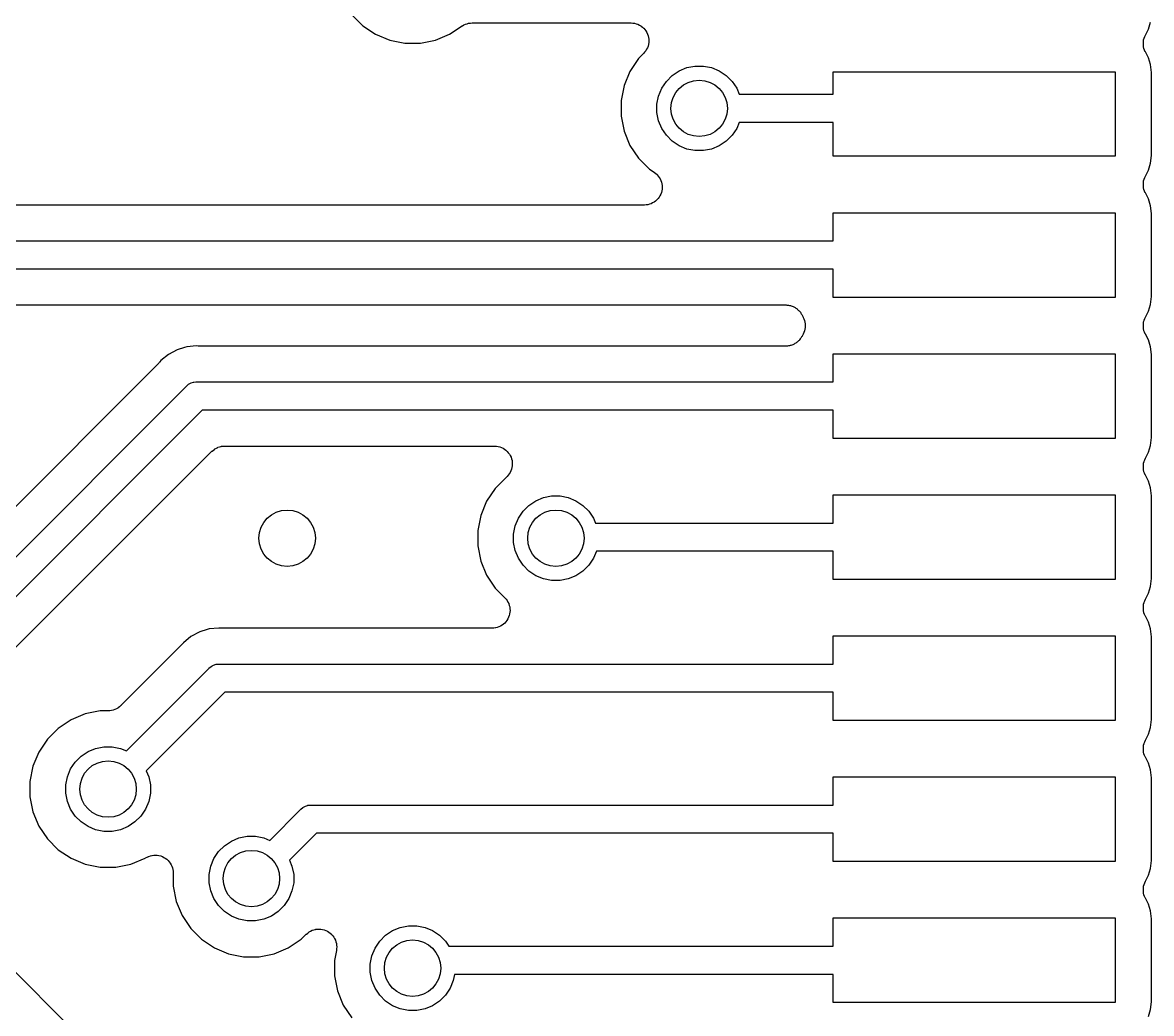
# Model space of a CAD drawing. Extents: x 49 to 143, y -158 to -38.
# Drawn here: x 105.44 to 113.44, y -99.13 to -92.1 of the extents above; entities that cross this region are included whole.
import ezdxf

# ---------------------------------------------------------------- set-up
doc = ezdxf.new("R2010")
doc.units = 0
doc.layers.add('BLACK', color=7, linetype='CONTINUOUS')

msp = doc.modelspace()

# ---------------------------------------------------------------- linework, layer by layer
at = {"layer": 'BLACK', "linetype": 'CONTINUOUS'}
for p, q in [((107.774, -92.0472), (107.851, -92.1243)), ((108.567, -92.119), (108.578, -92.1136)), ((108.578, -92.1134), (108.579, -92.113)), ((108.578, -92.1136), (108.578, -92.1134)), ((108.579, -92.113), (108.59, -92.1098)), ((108.59, -92.1098), (108.601, -92.1064)), ((108.601, -92.1064), (108.602, -92.1063)), ((108.602, -92.1063), (108.603, -92.1061)), ((108.603, -92.1061), (108.614, -92.1051)), ((108.614, -92.1051), (108.626, -92.104)), ((108.626, -92.104), (109.752, -92.104)), ((109.752, -92.104), (109.753, -92.104)), ((109.753, -92.104), (109.753, -92.104)), ((109.753, -92.104), (109.753, -92.104)), ((109.753, -92.104), (109.754, -92.104)), ((109.754, -92.104), (109.766, -92.1054)), ((109.766, -92.1054), (109.778, -92.1067)), ((109.778, -92.1067), (109.778, -92.1067)), ((109.778, -92.1067), (109.778, -92.1068)), ((109.778, -92.1068), (109.79, -92.1105)), ((109.79, -92.1105), (109.802, -92.1141)), ((109.802, -92.1141), (109.802, -92.1142)), ((109.802, -92.1142), (109.802, -92.1143)), ((109.802, -92.1143), (109.813, -92.1202)), ((113.422, -92.1477), (113.436, -92.0998)), ((107.851, -92.1243), (107.942, -92.185)), ((107.942, -92.185), (108.042, -92.2267)), ((108.366, -92.2267), (108.466, -92.185)), ((108.466, -92.185), (108.556, -92.1254)), ((108.556, -92.1252), (108.557, -92.1244)), ((108.556, -92.1254), (108.556, -92.1252)), ((108.556, -92.1252), (108.556, -92.1252)), ((108.556, -92.1252), (108.556, -92.1252)), ((108.557, -92.1244), (108.567, -92.119)), ((109.813, -92.1202), (109.823, -92.126)), ((109.823, -92.126), (109.823, -92.1261)), ((109.823, -92.1261), (109.824, -92.1262)), ((109.824, -92.1262), (109.833, -92.1342)), ((109.833, -92.1342), (109.842, -92.1418)), ((109.842, -92.1418), (109.842, -92.142)), ((109.842, -92.142), (109.843, -92.1421)), ((109.843, -92.1421), (109.85, -92.1516)), ((109.85, -92.1516), (109.858, -92.1611)), ((109.858, -92.1611), (109.858, -92.1613)), ((109.858, -92.1613), (109.858, -92.1615)), ((109.858, -92.1615), (109.864, -92.1722)), ((109.864, -92.1722), (109.87, -92.183)), ((109.87, -92.183), (109.87, -92.1832)), ((109.87, -92.1832), (109.87, -92.1834)), ((109.87, -92.1834), (109.873, -92.195)), ((113.395, -92.201), (113.399, -92.1901)), ((113.399, -92.1901), (113.422, -92.1477)), ((108.042, -92.2267), (108.149, -92.248)), ((108.149, -92.248), (108.259, -92.248)), ((108.259, -92.248), (108.366, -92.2267)), ((109.873, -92.2684), (109.869, -92.2798)), ((109.873, -92.195), (109.877, -92.2068)), ((109.876, -92.2565), (109.873, -92.2684)), ((109.878, -92.244), (109.876, -92.2561)), ((109.876, -92.2561), (109.876, -92.2563)), ((109.876, -92.2563), (109.876, -92.2565)), ((109.877, -92.2068), (109.877, -92.207)), ((109.877, -92.207), (109.877, -92.2072)), ((109.877, -92.2072), (109.878, -92.2194)), ((109.878, -92.2194), (109.879, -92.2314)), ((109.879, -92.2319), (109.878, -92.244)), ((109.879, -92.2314), (109.879, -92.2317)), ((109.879, -92.2317), (109.879, -92.2319)), ((113.385, -92.2361), (113.387, -92.2246)), ((113.385, -92.2367), (113.385, -92.2361)), ((113.385, -92.2373), (113.385, -92.2367)), ((113.385, -92.2491), (113.385, -92.2373)), ((113.385, -92.2609), (113.385, -92.2491)), ((113.385, -92.2615), (113.385, -92.2609)), ((113.385, -92.2621), (113.385, -92.2615)), ((113.387, -92.2737), (113.385, -92.2621)), ((113.387, -92.2246), (113.39, -92.213)), ((113.389, -92.2853), (113.387, -92.2737)), ((113.39, -92.2119), (113.395, -92.201)), ((113.39, -92.2125), (113.39, -92.2119)), ((113.39, -92.213), (113.39, -92.2125)), ((109.842, -92.3208), (109.806, -92.3568)), ((109.849, -92.3114), (109.842, -92.3208)), ((109.857, -92.302), (109.849, -92.3114)), ((109.863, -92.2911), (109.857, -92.3016)), ((109.857, -92.3016), (109.857, -92.3018)), ((109.857, -92.3018), (109.857, -92.302)), ((109.869, -92.2802), (109.863, -92.2911)), ((109.869, -92.2798), (109.869, -92.28)), ((109.869, -92.28), (109.869, -92.2802)), ((113.389, -92.2858), (113.389, -92.2853)), ((113.389, -92.2864), (113.389, -92.2858)), ((113.394, -92.2974), (113.389, -92.2864)), ((113.398, -92.3083), (113.394, -92.2974)), ((113.399, -92.3093), (113.398, -92.3083)), ((113.399, -92.3094), (113.399, -92.3093)), ((113.399, -92.3099), (113.399, -92.3094)), ((113.399, -92.3094), (113.399, -92.3094)), ((113.422, -92.3523), (113.399, -92.3099)), ((113.436, -92.4002), (113.422, -92.3523)), ((109.806, -92.3568), (109.745, -92.4476)), ((110.094, -92.4441), (110.148, -92.4215)), ((110.148, -92.4215), (110.206, -92.41)), ((110.206, -92.41), (110.266, -92.41)), ((110.266, -92.41), (110.324, -92.4215)), ((110.324, -92.4215), (110.378, -92.4441)), ((113.442, -92.4562), (113.436, -92.4002)), ((109.745, -92.4476), (109.703, -92.5484)), ((110.003, -92.5188), (110.045, -92.477)), ((110.045, -92.477), (110.094, -92.4441)), ((110.378, -92.4441), (110.427, -92.477)), ((110.427, -92.477), (110.469, -92.5188)), ((111.186, -92.61), (111.186, -92.45)), ((111.186, -92.45), (113.186, -92.45)), ((113.186, -92.45), (113.186, -93.05)), ((113.442, -93.0438), (113.442, -92.4562)), ((109.703, -92.5484), (109.682, -92.6554)), ((109.948, -92.6225), (109.97, -92.5679)), ((109.97, -92.5679), (110.003, -92.5188)), ((110.469, -92.5188), (110.502, -92.5679)), ((110.502, -92.5679), (110.519, -92.61)), ((109.682, -92.6554), (109.682, -92.7646)), ((109.936, -92.6805), (109.948, -92.6225)), ((110.519, -92.61), (111.186, -92.61)), ((109.936, -92.7395), (109.936, -92.6805)), ((109.948, -92.7975), (109.936, -92.7395)), ((109.682, -92.7646), (109.703, -92.8716)), ((109.97, -92.8521), (109.948, -92.7975)), ((110.519, -92.81), (110.502, -92.8521)), ((111.186, -92.81), (110.519, -92.81)), ((111.186, -93.05), (111.186, -92.81)), ((109.703, -92.8716), (109.745, -92.9724)), ((110.003, -92.9012), (109.97, -92.8521)), ((110.045, -92.943), (110.003, -92.9012)), ((110.469, -92.9012), (110.427, -92.943)), ((110.502, -92.8521), (110.469, -92.9012)), ((109.745, -92.9724), (109.806, -93.0632)), ((110.094, -92.9759), (110.045, -92.943)), ((110.148, -92.9985), (110.094, -92.9759)), ((110.378, -92.9759), (110.324, -92.9985)), ((110.427, -92.943), (110.378, -92.9759)), ((109.806, -93.0632), (109.883, -93.1403)), ((110.206, -93.01), (110.148, -92.9985)), ((110.266, -93.01), (110.206, -93.01)), ((110.324, -92.9985), (110.266, -93.01)), ((113.186, -93.05), (111.186, -93.05)), ((113.436, -93.0998), (113.442, -93.0438)), ((109.883, -93.1403), (109.917, -93.1634)), ((113.399, -93.1901), (113.422, -93.1477)), ((113.422, -93.1477), (113.436, -93.0998)), ((109.917, -93.1634), (109.919, -93.1642)), ((109.919, -93.1642), (109.919, -93.1642)), ((109.919, -93.1642), (109.919, -93.1642)), ((109.919, -93.1642), (109.919, -93.1644)), ((109.919, -93.1644), (109.928, -93.1724)), ((109.928, -93.1724), (109.938, -93.1801)), ((109.938, -93.1801), (109.938, -93.1803)), ((109.938, -93.1803), (109.938, -93.1804)), ((109.938, -93.1804), (109.945, -93.1898)), ((109.945, -93.1898), (109.953, -93.1995)), ((109.953, -93.1995), (109.953, -93.1996)), ((109.953, -93.1996), (109.953, -93.1997)), ((109.953, -93.1997), (109.959, -93.2104)), ((109.959, -93.2104), (109.965, -93.2214)), ((109.965, -93.2214), (109.965, -93.2216)), ((109.965, -93.2216), (109.965, -93.2217)), ((109.965, -93.2217), (109.968, -93.2335)), ((109.968, -93.2335), (109.972, -93.2452)), ((113.385, -93.2361), (113.387, -93.2246)), ((113.387, -93.2246), (113.39, -93.213)), ((113.39, -93.2119), (113.395, -93.201)), ((113.39, -93.2125), (113.39, -93.2119)), ((113.39, -93.213), (113.39, -93.2125)), ((113.395, -93.201), (113.399, -93.1901)), ((109.968, -93.3062), (109.964, -93.3182)), ((109.971, -93.2949), (109.968, -93.3062)), ((109.973, -93.2821), (109.971, -93.2945)), ((109.971, -93.2945), (109.971, -93.2947)), ((109.971, -93.2947), (109.971, -93.2949)), ((109.972, -93.2452), (109.972, -93.2454)), ((109.972, -93.2454), (109.972, -93.2455)), ((109.972, -93.2455), (109.973, -93.2577)), ((109.973, -93.2577), (109.974, -93.2699)), ((109.974, -93.2702), (109.973, -93.2821)), ((109.974, -93.2699), (109.974, -93.2701)), ((109.974, -93.2701), (109.974, -93.2702)), ((113.385, -93.2367), (113.385, -93.2361)), ((113.385, -93.2373), (113.385, -93.2367)), ((113.385, -93.2491), (113.385, -93.2373)), ((113.385, -93.2609), (113.385, -93.2491)), ((113.385, -93.2615), (113.385, -93.2609)), ((113.385, -93.2621), (113.385, -93.2615)), ((113.387, -93.2737), (113.385, -93.2621)), ((113.389, -93.2853), (113.387, -93.2737)), ((113.389, -93.2858), (113.389, -93.2853)), ((113.389, -93.2864), (113.389, -93.2858)), ((113.394, -93.2974), (113.389, -93.2864)), ((113.398, -93.3083), (113.394, -93.2974)), ((113.399, -93.3093), (113.398, -93.3083)), ((113.399, -93.3094), (113.399, -93.3093)), ((113.399, -93.3099), (113.399, -93.3094)), ((113.399, -93.3094), (113.399, -93.3094)), ((113.422, -93.3523), (113.399, -93.3099)), ((109.859, -93.3948), (109.847, -93.396)), ((109.871, -93.3936), (109.859, -93.3948)), ((109.872, -93.3936), (109.871, -93.3936)), ((109.871, -93.3936), (109.871, -93.3936)), ((109.883, -93.39), (109.872, -93.3936)), ((109.895, -93.3865), (109.883, -93.39)), ((109.906, -93.3806), (109.895, -93.3864)), ((109.895, -93.3864), (109.895, -93.3865)), ((109.895, -93.3865), (109.895, -93.3865)), ((109.917, -93.375), (109.906, -93.3806)), ((109.927, -93.3669), (109.917, -93.3748)), ((109.917, -93.3748), (109.917, -93.3749)), ((109.917, -93.3749), (109.917, -93.375)), ((109.936, -93.3593), (109.927, -93.3669)), ((109.944, -93.3496), (109.936, -93.3591)), ((109.936, -93.3591), (109.936, -93.3592)), ((109.936, -93.3592), (109.936, -93.3593)), ((109.952, -93.3403), (109.944, -93.3496)), ((109.958, -93.3291), (109.952, -93.34)), ((109.952, -93.34), (109.952, -93.3401)), ((109.952, -93.3401), (109.952, -93.3403)), ((109.964, -93.3185), (109.958, -93.3291)), ((109.964, -93.3182), (109.964, -93.3184)), ((109.964, -93.3184), (109.964, -93.3185)), ((113.436, -93.4002), (113.422, -93.3523)), ((109.847, -93.396), (104.9, -93.396)), ((111.186, -93.65), (111.186, -93.45)), ((111.186, -93.45), (113.186, -93.45)), ((113.186, -93.45), (113.186, -94.05)), ((113.442, -93.4562), (113.436, -93.4002)), ((113.442, -94.0438), (113.442, -93.4562)), ((104.685, -93.65), (111.186, -93.65)), ((111.186, -93.85), (104.667, -93.85)), ((111.186, -94.05), (111.186, -93.85)), ((104.852, -94.104), (110.851, -94.104)), ((110.851, -94.104), (110.853, -94.104)), ((110.853, -94.104), (110.858, -94.1046)), ((110.858, -94.1046), (110.864, -94.1047)), ((110.864, -94.1047), (110.87, -94.106)), ((110.87, -94.106), (110.877, -94.1068)), ((110.877, -94.1068), (110.883, -94.1085)), ((110.883, -94.1085), (110.888, -94.1096)), ((110.888, -94.1096), (110.894, -94.1122)), ((110.894, -94.1122), (110.901, -94.1143)), ((110.901, -94.1143), (110.906, -94.117)), ((113.186, -94.05), (111.186, -94.05)), ((113.422, -94.1477), (113.436, -94.0998)), ((113.436, -94.0998), (113.442, -94.0438)), ((110.906, -94.117), (110.911, -94.1192)), ((110.911, -94.1192), (110.917, -94.1229)), ((110.917, -94.1229), (110.922, -94.1262)), ((110.922, -94.1262), (110.927, -94.1298)), ((110.927, -94.1298), (110.931, -94.133)), ((110.931, -94.133), (110.936, -94.1378)), ((110.936, -94.1378), (110.941, -94.1421)), ((110.941, -94.1421), (110.945, -94.1465)), ((110.945, -94.1465), (110.949, -94.1505)), ((110.949, -94.1505), (110.953, -94.1562)), ((110.953, -94.1562), (110.957, -94.1615)), ((110.957, -94.1615), (110.96, -94.1665)), ((110.96, -94.1665), (110.963, -94.1711)), ((110.963, -94.1711), (110.973, -94.1901)), ((110.973, -94.1901), (110.973, -94.1906)), ((110.973, -94.1906), (110.973, -94.1906)), ((110.973, -94.1906), (110.973, -94.1906)), ((110.973, -94.1906), (110.974, -94.1917)), ((110.974, -94.1917), (110.978, -94.2026)), ((113.395, -94.201), (113.399, -94.1901)), ((113.399, -94.1901), (113.422, -94.1477)), ((110.978, -94.2026), (110.983, -94.2136)), ((110.983, -94.2136), (110.983, -94.2142)), ((110.983, -94.2142), (110.983, -94.2147)), ((110.983, -94.2147), (110.985, -94.2263)), ((110.985, -94.2263), (110.987, -94.2379)), ((110.987, -94.2639), (110.985, -94.2754)), ((110.987, -94.2379), (110.987, -94.2385)), ((110.987, -94.2385), (110.987, -94.2391)), ((110.987, -94.2391), (110.987, -94.2509)), ((110.987, -94.2509), (110.987, -94.2627)), ((110.987, -94.2627), (110.987, -94.2633)), ((110.987, -94.2633), (110.987, -94.2639)), ((113.385, -94.2361), (113.387, -94.2246)), ((113.385, -94.2367), (113.385, -94.2361)), ((113.385, -94.2373), (113.385, -94.2367)), ((113.385, -94.2491), (113.385, -94.2373)), ((113.385, -94.2609), (113.385, -94.2491)), ((113.385, -94.2615), (113.385, -94.2609)), ((113.385, -94.2621), (113.385, -94.2615)), ((113.387, -94.2737), (113.385, -94.2621)), ((113.387, -94.2246), (113.39, -94.213)), ((113.389, -94.2853), (113.387, -94.2737)), ((113.39, -94.2119), (113.395, -94.201)), ((113.39, -94.2125), (113.39, -94.2119)), ((113.39, -94.213), (113.39, -94.2125)), ((110.944, -94.3548), (110.94, -94.3591)), ((110.948, -94.3508), (110.944, -94.3548)), ((110.952, -94.3452), (110.948, -94.3508)), ((110.956, -94.34), (110.952, -94.3452)), ((110.959, -94.3351), (110.956, -94.34)), ((110.962, -94.3304), (110.959, -94.3351)), ((110.963, -94.3289), (110.962, -94.3304)), ((110.973, -94.3099), (110.963, -94.3289)), ((110.977, -94.299), (110.973, -94.3099)), ((110.982, -94.2881), (110.977, -94.299)), ((110.985, -94.2754), (110.982, -94.287)), ((110.982, -94.287), (110.982, -94.2875)), ((110.982, -94.2875), (110.982, -94.2881)), ((113.389, -94.2858), (113.389, -94.2853)), ((113.389, -94.2864), (113.389, -94.2858)), ((113.394, -94.2974), (113.389, -94.2864)), ((113.398, -94.3083), (113.394, -94.2974)), ((113.399, -94.3093), (113.398, -94.3083)), ((113.399, -94.3094), (113.399, -94.3093)), ((113.399, -94.3099), (113.399, -94.3094)), ((113.399, -94.3094), (113.399, -94.3094)), ((113.422, -94.3523), (113.399, -94.3099)), ((113.436, -94.4002), (113.422, -94.3523)), ((106.536, -94.4214), (106.474, -94.4542)), ((106.587, -94.4058), (106.536, -94.4214)), ((106.603, -94.4011), (106.587, -94.4058)), ((106.587, -94.4058), (106.587, -94.4058)), ((106.672, -94.3943), (106.603, -94.4011)), ((106.683, -94.3954), (106.672, -94.3943)), ((106.689, -94.3954), (106.683, -94.3954)), ((106.694, -94.396), (106.689, -94.3954)), ((106.696, -94.396), (106.694, -94.396)), ((110.851, -94.396), (106.696, -94.396)), ((110.856, -94.3954), (110.851, -94.396)), ((110.862, -94.3955), (110.856, -94.3954)), ((110.869, -94.3942), (110.862, -94.3955)), ((110.875, -94.3936), (110.869, -94.3942)), ((110.881, -94.392), (110.875, -94.3936)), ((110.886, -94.3909), (110.881, -94.392)), ((110.893, -94.3884), (110.886, -94.3909)), ((110.899, -94.3864), (110.893, -94.3884)), ((110.904, -94.3838), (110.899, -94.3864)), ((110.909, -94.3817), (110.904, -94.3838)), ((110.915, -94.378), (110.909, -94.3817)), ((110.921, -94.3748), (110.915, -94.378)), ((110.925, -94.3712), (110.921, -94.3748)), ((110.93, -94.3681), (110.925, -94.3712)), ((110.935, -94.3634), (110.93, -94.3681)), ((110.94, -94.3591), (110.935, -94.3634)), ((113.442, -94.4562), (113.436, -94.4002)), ((106.408, -94.5123), (106.405, -94.5164)), ((106.412, -94.5085), (106.408, -94.5123)), ((106.413, -94.5072), (106.412, -94.5085)), ((106.42, -94.4985), (106.413, -94.5072)), ((106.474, -94.4542), (106.42, -94.4985)), ((111.186, -94.65), (111.186, -94.45)), ((111.186, -94.45), (113.186, -94.45)), ((113.186, -94.45), (113.186, -95.05)), ((113.442, -95.0438), (113.442, -94.4562)), ((106.405, -94.5164), (104.866, -96.0558)), ((106.601, -94.6789), (106.616, -94.6665)), ((106.616, -94.6665), (106.634, -94.6572)), ((106.634, -94.6572), (106.65, -94.6522)), ((106.65, -94.6522), (106.652, -94.6514)), ((106.652, -94.6514), (106.654, -94.6512)), ((106.654, -94.6512), (106.667, -94.65)), ((106.667, -94.65), (106.672, -94.6495)), ((106.667, -94.65), (106.667, -94.65)), ((106.672, -94.6495), (106.677, -94.65)), ((106.677, -94.65), (111.186, -94.65)), ((104.905, -96.376), (106.598, -94.6828)), ((106.598, -94.6828), (106.601, -94.6789)), ((105.998, -99.4437), (101.379, -94.8244)), ((106.713, -94.85), (105.046, -96.5174)), ((111.186, -94.85), (106.713, -94.85)), ((111.186, -95.05), (111.186, -94.85)), ((113.186, -95.05), (111.186, -95.05)), ((113.436, -95.0998), (113.442, -95.0438)), ((105.366, -96.5564), (106.781, -95.1412)), ((106.781, -95.1412), (106.782, -95.1409)), ((106.782, -95.1409), (106.783, -95.14)), ((106.782, -95.1409), (106.782, -95.1409)), ((106.782, -95.1409), (106.782, -95.1409)), ((106.783, -95.14), (106.792, -95.1326)), ((106.792, -95.1326), (106.801, -95.1252)), ((106.801, -95.1252), (106.802, -95.1249)), ((106.802, -95.1245), (106.813, -95.1191)), ((106.802, -95.1249), (106.802, -95.1245)), ((106.813, -95.1191), (106.823, -95.1136)), ((106.823, -95.1134), (106.824, -95.1131)), ((106.823, -95.1136), (106.823, -95.1134)), ((106.824, -95.1131), (106.835, -95.1098)), ((106.835, -95.1098), (106.847, -95.1064)), ((106.847, -95.1064), (106.848, -95.1062)), ((106.847, -95.1064), (106.847, -95.1064)), ((106.848, -95.1062), (106.86, -95.1051)), ((106.86, -95.1051), (106.871, -95.104)), ((106.871, -95.104), (108.784, -95.104)), ((108.784, -95.104), (108.785, -95.104)), ((108.785, -95.104), (108.785, -95.104)), ((108.785, -95.104), (108.785, -95.104)), ((108.785, -95.104), (108.786, -95.104)), ((108.786, -95.104), (108.798, -95.1054)), ((108.798, -95.1054), (108.81, -95.1067)), ((108.81, -95.1067), (108.81, -95.1067)), ((108.81, -95.1067), (108.81, -95.1068)), ((108.81, -95.1068), (108.822, -95.1105)), ((108.822, -95.1105), (108.834, -95.1141)), ((108.834, -95.1141), (108.834, -95.1142)), ((108.834, -95.1142), (108.834, -95.1143)), ((108.834, -95.1143), (108.845, -95.1202)), ((108.845, -95.1202), (108.855, -95.126)), ((108.855, -95.126), (108.855, -95.1261)), ((108.855, -95.1261), (108.856, -95.1262)), ((108.856, -95.1262), (108.865, -95.1342)), ((108.865, -95.1342), (108.874, -95.1418)), ((108.874, -95.1418), (108.874, -95.142)), ((108.874, -95.142), (108.875, -95.1421)), ((108.875, -95.1421), (108.882, -95.1518)), ((108.882, -95.1518), (108.89, -95.1611)), ((113.399, -95.1901), (113.422, -95.1477)), ((113.422, -95.1477), (113.436, -95.0998)), ((108.89, -95.1611), (108.89, -95.1613)), ((108.89, -95.1613), (108.89, -95.1615)), ((108.89, -95.1615), (108.896, -95.1724)), ((108.896, -95.1724), (108.902, -95.183)), ((108.902, -95.183), (108.902, -95.1832)), ((108.902, -95.1832), (108.902, -95.1834)), ((108.902, -95.1834), (108.905, -95.1951)), ((108.905, -95.1951), (108.909, -95.2068)), ((108.909, -95.2068), (108.909, -95.207)), ((108.909, -95.207), (108.909, -95.2072)), ((108.909, -95.2072), (108.91, -95.2193)), ((108.91, -95.2193), (108.911, -95.2314)), ((108.911, -95.2319), (108.91, -95.2439)), ((108.911, -95.2314), (108.911, -95.2317)), ((108.911, -95.2317), (108.911, -95.2319)), ((113.385, -95.2361), (113.387, -95.2246)), ((113.387, -95.2246), (113.39, -95.213)), ((113.39, -95.2119), (113.395, -95.201)), ((113.39, -95.2125), (113.39, -95.2119)), ((113.39, -95.213), (113.39, -95.2125)), ((113.395, -95.201), (113.399, -95.1901)), ((108.881, -95.3114), (108.874, -95.3208)), ((108.889, -95.302), (108.881, -95.3114)), ((108.895, -95.291), (108.889, -95.3016)), ((108.889, -95.3016), (108.889, -95.3018)), ((108.889, -95.3018), (108.889, -95.302)), ((108.901, -95.2802), (108.895, -95.291)), ((108.905, -95.2683), (108.901, -95.2798)), ((108.901, -95.2798), (108.901, -95.28)), ((108.901, -95.28), (108.901, -95.2802)), ((108.908, -95.2565), (108.905, -95.2683)), ((108.91, -95.2439), (108.908, -95.2561)), ((108.908, -95.2561), (108.908, -95.2563)), ((108.908, -95.2563), (108.908, -95.2565)), ((113.385, -95.2367), (113.385, -95.2361)), ((113.385, -95.2373), (113.385, -95.2367)), ((113.385, -95.2491), (113.385, -95.2373)), ((113.385, -95.2609), (113.385, -95.2491)), ((113.385, -95.2615), (113.385, -95.2609)), ((113.385, -95.2621), (113.385, -95.2615)), ((113.387, -95.2737), (113.385, -95.2621)), ((113.389, -95.2853), (113.387, -95.2737)), ((113.389, -95.2858), (113.389, -95.2853)), ((113.389, -95.2864), (113.389, -95.2858)), ((113.394, -95.2974), (113.389, -95.2864)), ((113.398, -95.3083), (113.394, -95.2974)), ((113.399, -95.3093), (113.398, -95.3083)), ((113.399, -95.3094), (113.399, -95.3093)), ((113.399, -95.3099), (113.399, -95.3094)), ((113.399, -95.3094), (113.399, -95.3094)), ((113.422, -95.3523), (113.399, -95.3099)), ((108.874, -95.3208), (108.79, -95.4048)), ((113.436, -95.4002), (113.422, -95.3523)), ((108.79, -95.4048), (108.729, -95.4956)), ((109.078, -95.4921), (109.132, -95.4695)), ((109.132, -95.4695), (109.19, -95.458)), ((109.19, -95.458), (109.25, -95.458)), ((109.25, -95.458), (109.308, -95.4695)), ((109.308, -95.4695), (109.362, -95.4921)), ((111.186, -95.65), (111.186, -95.45)), ((111.186, -95.45), (113.186, -95.45)), ((113.186, -95.45), (113.186, -96.05)), ((113.442, -95.4562), (113.436, -95.4002)), ((113.442, -96.0438), (113.442, -95.4562)), ((108.729, -95.4956), (108.687, -95.5964)), ((108.987, -95.5668), (109.029, -95.525)), ((109.029, -95.525), (109.078, -95.4921)), ((109.362, -95.4921), (109.411, -95.525)), ((109.411, -95.525), (109.453, -95.5668)), ((108.687, -95.5964), (108.666, -95.7034)), ((108.932, -95.6705), (108.954, -95.6159)), ((108.954, -95.6159), (108.987, -95.5668)), ((109.453, -95.5668), (109.486, -95.6159)), ((109.486, -95.6159), (109.5, -95.65)), ((108.666, -95.7034), (108.666, -95.8126)), ((108.92, -95.7285), (108.932, -95.6705)), ((109.5, -95.65), (111.186, -95.65)), ((108.92, -95.7875), (108.92, -95.7285)), ((108.932, -95.8455), (108.92, -95.7875)), ((108.666, -95.8126), (108.687, -95.9196)), ((108.954, -95.9001), (108.932, -95.8455)), ((109.507, -95.85), (109.486, -95.9001)), ((111.186, -95.85), (109.507, -95.85)), ((111.186, -96.05), (111.186, -95.85)), ((108.687, -95.9196), (108.729, -96.0204)), ((108.987, -95.9492), (108.954, -95.9001)), ((109.029, -95.991), (108.987, -95.9492)), ((109.453, -95.9492), (109.411, -95.991)), ((109.486, -95.9001), (109.453, -95.9492)), ((108.729, -96.0204), (108.79, -96.1112)), ((109.078, -96.0239), (109.029, -95.991)), ((109.132, -96.0465), (109.078, -96.0239)), ((109.362, -96.0239), (109.308, -96.0465)), ((109.411, -95.991), (109.362, -96.0239)), ((108.79, -96.1112), (108.858, -96.1792)), ((109.19, -96.058), (109.132, -96.0465)), ((109.25, -96.058), (109.19, -96.058)), ((109.308, -96.0465), (109.25, -96.058)), ((113.186, -96.05), (111.186, -96.05)), ((113.422, -96.1477), (113.436, -96.0998)), ((113.436, -96.0998), (113.442, -96.0438)), ((108.858, -96.1792), (108.859, -96.1801)), ((108.859, -96.1801), (108.859, -96.1801)), ((108.859, -96.1801), (108.859, -96.1802)), ((108.859, -96.1802), (108.859, -96.1805)), ((108.859, -96.1805), (108.867, -96.1899)), ((108.867, -96.1899), (108.874, -96.1995)), ((113.395, -96.201), (113.399, -96.1901)), ((113.399, -96.1901), (113.422, -96.1477)), ((108.874, -96.1995), (108.874, -96.1997)), ((108.874, -96.1997), (108.874, -96.1998)), ((108.874, -96.1998), (108.88, -96.2106)), ((108.88, -96.2106), (108.886, -96.2214)), ((108.886, -96.2214), (108.886, -96.2216)), ((108.886, -96.2216), (108.886, -96.2218)), ((108.886, -96.2218), (108.889, -96.2337)), ((108.889, -96.2337), (108.893, -96.2452)), ((108.893, -96.2452), (108.893, -96.2454)), ((108.893, -96.2454), (108.893, -96.2456)), ((108.893, -96.2456), (108.894, -96.2578)), ((108.894, -96.2578), (108.895, -96.2699)), ((108.895, -96.2703), (108.894, -96.2823)), ((108.895, -96.2699), (108.895, -96.2701)), ((108.895, -96.2701), (108.895, -96.2703)), ((113.385, -96.2361), (113.387, -96.2246)), ((113.385, -96.2367), (113.385, -96.2361)), ((113.385, -96.2373), (113.385, -96.2367)), ((113.385, -96.2491), (113.385, -96.2373)), ((113.385, -96.2609), (113.385, -96.2491)), ((113.385, -96.2615), (113.385, -96.2609)), ((113.385, -96.2621), (113.385, -96.2615)), ((113.387, -96.2737), (113.385, -96.2621)), ((113.387, -96.2246), (113.39, -96.213)), ((113.389, -96.2853), (113.387, -96.2737)), ((113.39, -96.2119), (113.395, -96.201)), ((113.39, -96.2125), (113.39, -96.2119)), ((113.39, -96.213), (113.39, -96.2125)), ((108.865, -96.3498), (108.857, -96.3591)), ((108.873, -96.3404), (108.865, -96.3498)), ((108.879, -96.3293), (108.873, -96.34)), ((108.873, -96.34), (108.873, -96.3402)), ((108.873, -96.3402), (108.873, -96.3404)), ((108.885, -96.3186), (108.879, -96.3293)), ((108.889, -96.3065), (108.885, -96.3182)), ((108.885, -96.3182), (108.885, -96.3184)), ((108.885, -96.3184), (108.885, -96.3186)), ((108.892, -96.295), (108.889, -96.3065)), ((108.894, -96.2823), (108.892, -96.2945)), ((108.892, -96.2945), (108.892, -96.2947)), ((108.892, -96.2947), (108.892, -96.295)), ((113.389, -96.2858), (113.389, -96.2853)), ((113.389, -96.2864), (113.389, -96.2858)), ((113.394, -96.2974), (113.389, -96.2864)), ((113.398, -96.3083), (113.394, -96.2974)), ((113.399, -96.3093), (113.398, -96.3083)), ((113.399, -96.3094), (113.399, -96.3093)), ((113.399, -96.3099), (113.399, -96.3094)), ((113.399, -96.3094), (113.399, -96.3094)), ((113.422, -96.3523), (113.399, -96.3099)), ((113.436, -96.4002), (113.422, -96.3523)), ((106.695, -96.4214), (106.633, -96.4542)), ((106.747, -96.4056), (106.695, -96.4214)), ((106.762, -96.4011), (106.747, -96.4056)), ((106.831, -96.3943), (106.762, -96.4011)), ((106.842, -96.3954), (106.831, -96.3943)), ((106.848, -96.3954), (106.842, -96.3954)), ((106.853, -96.396), (106.848, -96.3954)), ((106.855, -96.396), (106.853, -96.396)), ((108.768, -96.396), (106.855, -96.396)), ((108.78, -96.3948), (108.768, -96.396)), ((108.792, -96.3937), (108.78, -96.3948)), ((108.793, -96.3936), (108.792, -96.3936)), ((108.792, -96.3936), (108.792, -96.3937)), ((108.804, -96.39), (108.793, -96.3936)), ((108.816, -96.3866), (108.804, -96.39)), ((108.827, -96.3807), (108.816, -96.3864)), ((108.816, -96.3864), (108.816, -96.3865)), ((108.816, -96.3865), (108.816, -96.3866)), ((108.838, -96.375), (108.827, -96.3807)), ((108.848, -96.3671), (108.838, -96.3748)), ((108.838, -96.3748), (108.838, -96.3749)), ((108.838, -96.3749), (108.838, -96.375)), ((108.857, -96.3594), (108.848, -96.3671)), ((108.857, -96.3591), (108.857, -96.3593)), ((108.857, -96.3593), (108.857, -96.3594)), ((113.442, -96.4562), (113.436, -96.4002)), ((106.567, -96.5123), (106.564, -96.5164)), ((106.571, -96.5085), (106.567, -96.5123)), ((106.572, -96.5072), (106.571, -96.5085)), ((106.579, -96.4985), (106.572, -96.5072)), ((106.633, -96.4542), (106.579, -96.4985)), ((111.186, -96.65), (111.186, -96.45)), ((111.186, -96.45), (113.186, -96.45)), ((113.186, -96.45), (113.186, -97.05)), ((113.442, -97.0438), (113.442, -96.4562)), ((106.564, -96.5164), (106.136, -96.9448)), ((106.76, -96.6789), (106.775, -96.6665)), ((106.775, -96.6665), (106.784, -96.6616)), ((106.784, -96.6616), (106.793, -96.6572)), ((106.793, -96.6572), (106.811, -96.6514)), ((106.811, -96.6514), (106.813, -96.6513)), ((106.813, -96.6513), (106.826, -96.65)), ((106.826, -96.65), (106.831, -96.6495)), ((106.826, -96.65), (106.826, -96.65)), ((106.831, -96.6495), (106.836, -96.65)), ((106.836, -96.65), (111.186, -96.65)), ((106.175, -97.265), (106.757, -96.6828)), ((106.757, -96.6828), (106.76, -96.6789)), ((106.872, -96.85), (106.316, -97.4064)), ((111.186, -96.85), (106.872, -96.85)), ((111.186, -97.05), (111.186, -96.85)), ((105.99, -96.982), (105.883, -97.0033)), ((106.046, -96.982), (105.99, -96.982)), ((106.057, -96.9809), (106.046, -96.982)), ((106.069, -96.9798), (106.057, -96.9809)), ((106.07, -96.9796), (106.069, -96.9798)), ((106.082, -96.9762), (106.07, -96.9796)), ((106.07, -96.9796), (106.07, -96.9796)), ((106.093, -96.9729), (106.082, -96.9762)), ((106.094, -96.9726), (106.093, -96.9729)), ((106.105, -96.9669), (106.094, -96.9724)), ((106.094, -96.9724), (106.094, -96.9726)), ((106.115, -96.9615), (106.105, -96.9669)), ((106.116, -96.9608), (106.115, -96.9611)), ((106.115, -96.9611), (106.115, -96.9615)), ((106.125, -96.9534), (106.116, -96.9608)), ((106.134, -96.946), (106.125, -96.9534)), ((106.135, -96.9451), (106.134, -96.946)), ((106.136, -96.9448), (106.135, -96.9451)), ((106.135, -96.9451), (106.135, -96.9451)), ((106.135, -96.9451), (106.135, -96.9451)), ((105.783, -97.0451), (105.692, -97.1057)), ((105.883, -97.0033), (105.783, -97.0451)), ((113.186, -97.05), (111.186, -97.05)), ((113.436, -97.0998), (113.442, -97.0438)), ((105.692, -97.1057), (105.615, -97.1828)), ((113.399, -97.1901), (113.422, -97.1477)), ((113.422, -97.1477), (113.436, -97.0998)), ((105.615, -97.1828), (105.554, -97.2736)), ((105.957, -97.2475), (106.015, -97.236)), ((106.015, -97.236), (106.075, -97.236)), ((106.075, -97.236), (106.133, -97.2475)), ((113.385, -97.2361), (113.387, -97.2246)), ((113.385, -97.2367), (113.385, -97.2361)), ((113.387, -97.2246), (113.39, -97.213)), ((113.39, -97.2119), (113.395, -97.201)), ((113.39, -97.2125), (113.39, -97.2119)), ((113.39, -97.213), (113.39, -97.2125)), ((113.395, -97.201), (113.399, -97.1901)), ((105.554, -97.2736), (105.512, -97.3744)), ((105.812, -97.3448), (105.854, -97.303)), ((105.854, -97.303), (105.903, -97.2701)), ((105.903, -97.2701), (105.957, -97.2475)), ((106.133, -97.2475), (106.175, -97.265)), ((113.385, -97.2373), (113.385, -97.2367)), ((113.385, -97.2491), (113.385, -97.2373)), ((113.385, -97.2609), (113.385, -97.2491)), ((113.385, -97.2615), (113.385, -97.2609)), ((113.385, -97.2621), (113.385, -97.2615)), ((113.387, -97.2737), (113.385, -97.2621)), ((113.389, -97.2853), (113.387, -97.2737)), ((113.389, -97.2858), (113.389, -97.2853)), ((113.389, -97.2864), (113.389, -97.2858)), ((113.394, -97.2974), (113.389, -97.2864)), ((113.398, -97.3083), (113.394, -97.2974)), ((113.399, -97.3093), (113.398, -97.3083)), ((113.399, -97.3094), (113.399, -97.3093)), ((113.399, -97.3099), (113.399, -97.3094)), ((113.399, -97.3094), (113.399, -97.3094)), ((113.422, -97.3523), (113.399, -97.3099)), ((105.512, -97.3744), (105.491, -97.4814)), ((105.757, -97.4485), (105.779, -97.3939)), ((105.779, -97.3939), (105.812, -97.3448)), ((113.436, -97.4002), (113.422, -97.3523)), ((105.745, -97.5065), (105.757, -97.4485)), ((106.316, -97.4064), (106.333, -97.4485)), ((106.333, -97.4485), (106.345, -97.5065)), ((111.186, -97.65), (111.186, -97.45)), ((111.186, -97.45), (113.186, -97.45)), ((113.186, -97.45), (113.186, -98.05)), ((113.442, -97.4562), (113.436, -97.4002)), ((113.442, -98.0438), (113.442, -97.4562)), ((105.491, -97.4814), (105.491, -97.5906)), ((105.745, -97.5655), (105.745, -97.5065)), ((106.345, -97.5065), (106.345, -97.5655)), ((105.491, -97.5906), (105.512, -97.6976)), ((105.757, -97.6235), (105.745, -97.5655)), ((105.779, -97.6781), (105.757, -97.6235)), ((106.333, -97.6235), (106.311, -97.6781)), ((106.345, -97.5655), (106.333, -97.6235)), ((105.512, -97.6976), (105.554, -97.7984)), ((105.812, -97.7272), (105.779, -97.6781)), ((106.311, -97.6781), (106.278, -97.7272)), ((107.191, -97.9), (107.408, -97.6828)), ((107.408, -97.6828), (107.411, -97.6789)), ((107.411, -97.6789), (107.426, -97.6665)), ((107.426, -97.6665), (107.444, -97.6572)), ((107.444, -97.6572), (107.458, -97.6528)), ((107.458, -97.6528), (107.462, -97.6514)), ((107.462, -97.6514), (107.464, -97.6513)), ((107.464, -97.6513), (107.477, -97.65)), ((107.477, -97.65), (107.482, -97.6495)), ((107.477, -97.65), (107.477, -97.65)), ((107.482, -97.6495), (107.487, -97.65)), ((107.487, -97.65), (111.186, -97.65)), ((105.854, -97.769), (105.812, -97.7272)), ((105.903, -97.8019), (105.854, -97.769)), ((106.236, -97.769), (106.187, -97.8019)), ((106.278, -97.7272), (106.236, -97.769)), ((105.554, -97.7984), (105.615, -97.8892)), ((105.957, -97.8245), (105.903, -97.8019)), ((106.015, -97.836), (105.957, -97.8245)), ((106.075, -97.836), (106.015, -97.836)), ((106.133, -97.8245), (106.075, -97.836)), ((106.187, -97.8019), (106.133, -97.8245)), ((106.973, -97.8825), (107.031, -97.871)), ((107.031, -97.871), (107.091, -97.871)), ((107.091, -97.871), (107.149, -97.8825)), ((107.523, -97.85), (107.332, -98.0414)), ((111.186, -97.85), (107.523, -97.85)), ((111.186, -98.05), (111.186, -97.85)), ((105.615, -97.8892), (105.692, -97.9663)), ((106.828, -97.9798), (106.87, -97.938)), ((106.87, -97.938), (106.919, -97.9051)), ((106.919, -97.9051), (106.973, -97.8825)), ((107.149, -97.8825), (107.191, -97.9)), ((105.692, -97.9663), (105.783, -98.0269)), ((105.783, -98.0269), (105.883, -98.0687)), ((106.207, -98.0687), (106.307, -98.0269)), ((106.307, -98.0269), (106.309, -98.0256)), ((106.309, -98.0256), (106.31, -98.0249)), ((106.31, -98.0249), (106.311, -98.0246)), ((106.31, -98.0249), (106.31, -98.0249)), ((106.31, -98.0249), (106.31, -98.0249)), ((106.311, -98.0246), (106.322, -98.019)), ((106.322, -98.019), (106.332, -98.0134)), ((106.332, -98.0134), (106.333, -98.0134)), ((106.333, -98.0132), (106.345, -98.0098)), ((106.333, -98.0134), (106.333, -98.0132)), ((106.345, -98.0098), (106.356, -98.0064)), ((106.356, -98.0064), (106.357, -98.0063)), ((106.356, -98.0064), (106.356, -98.0064)), ((106.357, -98.0063), (106.369, -98.0053)), ((106.369, -98.0053), (106.381, -98.0042)), ((106.381, -98.0042), (106.381, -98.0042)), ((106.381, -98.0042), (106.381, -98.0042)), ((106.381, -98.0042), (106.394, -98.0055)), ((106.394, -98.0055), (106.406, -98.0068)), ((106.406, -98.0068), (106.406, -98.0069)), ((106.406, -98.0069), (106.406, -98.0069)), ((106.406, -98.0069), (106.418, -98.0105)), ((106.418, -98.0105), (106.429, -98.0141)), ((106.429, -98.0141), (106.429, -98.0142)), ((106.429, -98.0142), (106.43, -98.0143)), ((106.43, -98.0143), (106.44, -98.0202)), ((106.44, -98.0202), (106.451, -98.0259)), ((106.451, -98.0259), (106.451, -98.0261)), ((106.451, -98.0261), (106.451, -98.0262)), ((106.451, -98.0262), (106.461, -98.034)), ((106.461, -98.034), (106.47, -98.0417)), ((106.773, -98.0835), (106.795, -98.0289)), ((106.795, -98.0289), (106.828, -97.9798)), ((105.883, -98.0687), (105.99, -98.09)), ((105.99, -98.09), (106.1, -98.09)), ((106.1, -98.09), (106.207, -98.0687)), ((106.47, -98.0417), (106.47, -98.0419)), ((106.47, -98.0419), (106.471, -98.0421)), ((106.471, -98.0421), (106.478, -98.0515)), ((106.478, -98.0515), (106.486, -98.0609)), ((106.486, -98.0609), (106.486, -98.0612)), ((106.486, -98.0612), (106.486, -98.0614)), ((106.486, -98.0614), (106.492, -98.0722)), ((106.492, -98.0722), (106.497, -98.0828)), ((106.497, -98.0828), (106.497, -98.0831)), ((106.497, -98.0831), (106.498, -98.0833)), ((106.498, -98.0833), (106.501, -98.0951)), ((106.501, -98.0951), (106.505, -98.1065)), ((106.505, -98.1065), (106.505, -98.1068)), ((106.505, -98.1068), (106.505, -98.1071)), ((106.505, -98.1071), (106.506, -98.1193)), ((106.761, -98.1415), (106.773, -98.0835)), ((107.332, -98.0414), (107.349, -98.0835)), ((107.349, -98.0835), (107.361, -98.1415)), ((113.186, -98.05), (111.186, -98.05)), ((113.422, -98.1477), (113.436, -98.0998)), ((113.436, -98.0998), (113.442, -98.0438)), ((106.506, -98.1193), (106.507, -98.1312)), ((106.507, -98.1312), (106.507, -98.2256)), ((106.761, -98.2005), (106.761, -98.1415)), ((107.361, -98.1415), (107.361, -98.2005)), ((113.395, -98.201), (113.399, -98.1901)), ((113.399, -98.1901), (113.422, -98.1477)), ((106.507, -98.2256), (106.528, -98.3326)), ((106.773, -98.2585), (106.761, -98.2005)), ((106.795, -98.3131), (106.773, -98.2585)), ((107.349, -98.2585), (107.327, -98.3131)), ((107.361, -98.2005), (107.349, -98.2585)), ((113.385, -98.2361), (113.387, -98.2246)), ((113.385, -98.2367), (113.385, -98.2361)), ((113.385, -98.2373), (113.385, -98.2367)), ((113.385, -98.2491), (113.385, -98.2373)), ((113.385, -98.2609), (113.385, -98.2491)), ((113.385, -98.2615), (113.385, -98.2609)), ((113.385, -98.2621), (113.385, -98.2615)), ((113.387, -98.2737), (113.385, -98.2621)), ((113.387, -98.2246), (113.39, -98.213)), ((113.389, -98.2853), (113.387, -98.2737)), ((113.39, -98.2119), (113.395, -98.201)), ((113.39, -98.2125), (113.39, -98.2119)), ((113.39, -98.213), (113.39, -98.2125)), ((106.528, -98.3326), (106.57, -98.4334)), ((106.828, -98.3622), (106.795, -98.3131)), ((107.327, -98.3131), (107.294, -98.3622)), ((113.389, -98.2858), (113.389, -98.2853)), ((113.389, -98.2864), (113.389, -98.2858)), ((113.394, -98.2973), (113.389, -98.2864)), ((113.398, -98.3083), (113.394, -98.2973)), ((113.399, -98.3093), (113.398, -98.3083)), ((113.399, -98.3094), (113.399, -98.3093)), ((113.399, -98.3099), (113.399, -98.3094)), ((113.399, -98.3094), (113.399, -98.3094)), ((113.422, -98.3523), (113.399, -98.3099)), ((113.436, -98.4002), (113.422, -98.3523)), ((106.57, -98.4334), (106.631, -98.5242)), ((106.87, -98.404), (106.828, -98.3622)), ((106.919, -98.4369), (106.87, -98.404)), ((106.973, -98.4595), (106.919, -98.4369)), ((107.203, -98.4369), (107.149, -98.4595)), ((107.252, -98.404), (107.203, -98.4369)), ((107.294, -98.3622), (107.252, -98.404)), ((113.442, -98.4562), (113.436, -98.4002)), ((107.031, -98.471), (106.973, -98.4595)), ((107.091, -98.471), (107.031, -98.471)), ((107.149, -98.4595), (107.091, -98.471)), ((108.116, -98.5175), (108.174, -98.506)), ((108.174, -98.506), (108.234, -98.506)), ((108.234, -98.506), (108.292, -98.5175)), ((111.186, -98.65), (111.186, -98.45)), ((111.186, -98.45), (113.186, -98.45)), ((113.186, -98.45), (113.186, -99.05)), ((113.442, -99.0438), (113.442, -98.4562)), ((106.631, -98.5242), (106.708, -98.6013)), ((107.414, -98.6013), (107.45, -98.5657)), ((107.45, -98.5657), (107.451, -98.5647)), ((107.451, -98.5644), (107.461, -98.5567)), ((107.451, -98.5647), (107.451, -98.5644)), ((107.451, -98.5647), (107.451, -98.5647)), ((107.451, -98.5647), (107.451, -98.5647)), ((107.461, -98.5567), (107.47, -98.5491)), ((107.47, -98.549), (107.481, -98.5434)), ((107.47, -98.5491), (107.47, -98.549)), ((107.47, -98.5491), (107.47, -98.5491)), ((107.481, -98.5434), (107.492, -98.5377)), ((107.492, -98.5376), (107.504, -98.5341)), ((107.492, -98.5377), (107.492, -98.5376)), ((107.492, -98.5376), (107.492, -98.5376)), ((107.504, -98.5341), (107.516, -98.5307)), ((107.516, -98.5306), (107.529, -98.5296)), ((107.516, -98.5307), (107.516, -98.5306)), ((107.516, -98.5307), (107.516, -98.5307)), ((107.529, -98.5296), (107.541, -98.5285)), ((107.541, -98.5285), (107.541, -98.5285)), ((107.541, -98.5285), (107.541, -98.5285)), ((107.541, -98.5285), (107.553, -98.5298)), ((107.553, -98.5298), (107.565, -98.5311)), ((107.565, -98.5311), (107.565, -98.5311)), ((107.565, -98.5311), (107.566, -98.5312)), ((107.566, -98.5312), (107.577, -98.5348)), ((107.577, -98.5348), (107.589, -98.5384)), ((107.589, -98.5384), (107.589, -98.5385)), ((107.589, -98.5385), (107.589, -98.5386)), ((107.589, -98.5386), (107.6, -98.5444)), ((107.6, -98.5444), (107.611, -98.5503)), ((107.611, -98.5503), (107.611, -98.5504)), ((107.611, -98.5504), (107.611, -98.5504)), ((107.611, -98.5504), (107.62, -98.5582)), ((107.62, -98.5582), (107.63, -98.5661)), ((107.63, -98.5661), (107.63, -98.5662)), ((107.63, -98.5662), (107.63, -98.5663)), ((107.63, -98.5663), (107.638, -98.5759)), ((107.638, -98.5759), (107.645, -98.5853)), ((107.645, -98.5853), (107.646, -98.5854)), ((107.646, -98.5854), (107.646, -98.5856)), ((107.646, -98.5856), (107.651, -98.5963)), ((107.651, -98.5963), (107.657, -98.6072)), ((107.971, -98.6148), (108.013, -98.573)), ((108.013, -98.573), (108.062, -98.5401)), ((108.062, -98.5401), (108.116, -98.5175)), ((108.292, -98.5175), (108.346, -98.5401)), ((108.346, -98.5401), (108.395, -98.573)), ((108.395, -98.573), (108.437, -98.6148)), ((106.708, -98.6013), (106.799, -98.6619)), ((106.799, -98.6619), (106.899, -98.7037)), ((107.223, -98.7037), (107.323, -98.6619)), ((107.323, -98.6619), (107.414, -98.6013)), ((107.657, -98.6072), (107.657, -98.6073)), ((107.657, -98.6073), (107.657, -98.6075)), ((107.657, -98.6075), (107.661, -98.6189)), ((107.661, -98.6189), (107.664, -98.6309)), ((107.664, -98.6309), (107.664, -98.6311)), ((107.664, -98.6311), (107.664, -98.6312)), ((107.664, -98.6312), (107.665, -98.6432)), ((107.665, -98.668), (107.664, -98.6803)), ((107.665, -98.6432), (107.667, -98.6556)), ((107.667, -98.6559), (107.665, -98.668)), ((107.667, -98.6556), (107.667, -98.6558)), ((107.667, -98.6558), (107.667, -98.6559)), ((107.916, -98.7185), (107.938, -98.6639)), ((107.938, -98.6639), (107.971, -98.6148)), ((108.437, -98.6148), (108.461, -98.65)), ((108.461, -98.65), (111.186, -98.65)), ((106.899, -98.7037), (107.006, -98.725)), ((107.006, -98.725), (107.116, -98.725)), ((107.116, -98.725), (107.223, -98.7037)), ((107.664, -98.6803), (107.65, -98.7514)), ((107.65, -98.7514), (107.65, -98.8606)), ((107.904, -98.7765), (107.916, -98.7185)), ((107.904, -98.8355), (107.904, -98.7765)), ((107.916, -98.8935), (107.904, -98.8355)), ((107.65, -98.8606), (107.671, -98.9676)), ((107.938, -98.9481), (107.916, -98.8935)), ((108.492, -98.8935), (108.47, -98.9481)), ((108.501, -98.85), (108.492, -98.8935)), ((111.186, -98.85), (108.501, -98.85)), ((111.186, -99.05), (111.186, -98.85)), ((107.671, -98.9676), (107.713, -99.0684)), ((107.971, -98.9972), (107.938, -98.9481)), ((108.47, -98.9481), (108.437, -98.9972)), ((107.713, -99.0684), (107.774, -99.1592)), ((108.013, -99.039), (107.971, -98.9972)), ((108.062, -99.0719), (108.013, -99.039)), ((108.116, -99.0945), (108.062, -99.0719)), ((108.346, -99.0719), (108.292, -99.0945)), ((108.395, -99.039), (108.346, -99.0719)), ((108.437, -98.9972), (108.395, -99.039)), ((113.186, -99.05), (111.186, -99.05)), ((113.436, -99.0998), (113.442, -99.0438)), ((108.174, -99.106), (108.116, -99.0945)), ((108.234, -99.106), (108.174, -99.106)), ((108.292, -99.0945), (108.234, -99.106)), ((113.422, -99.1477), (113.436, -99.0998))]:
    msp.add_line(p, q, dxfattribs=at)
at = {"layer": 'BLACK'}
for centre in [(110.236, -92.71), (107.315, -95.758), (109.22, -95.758), (106.045, -97.536), (107.061, -98.171), (108.204, -98.806)]:
    msp.add_circle(centre, 0.2, dxfattribs=at)

doc.saveas('drawing.dxf')
